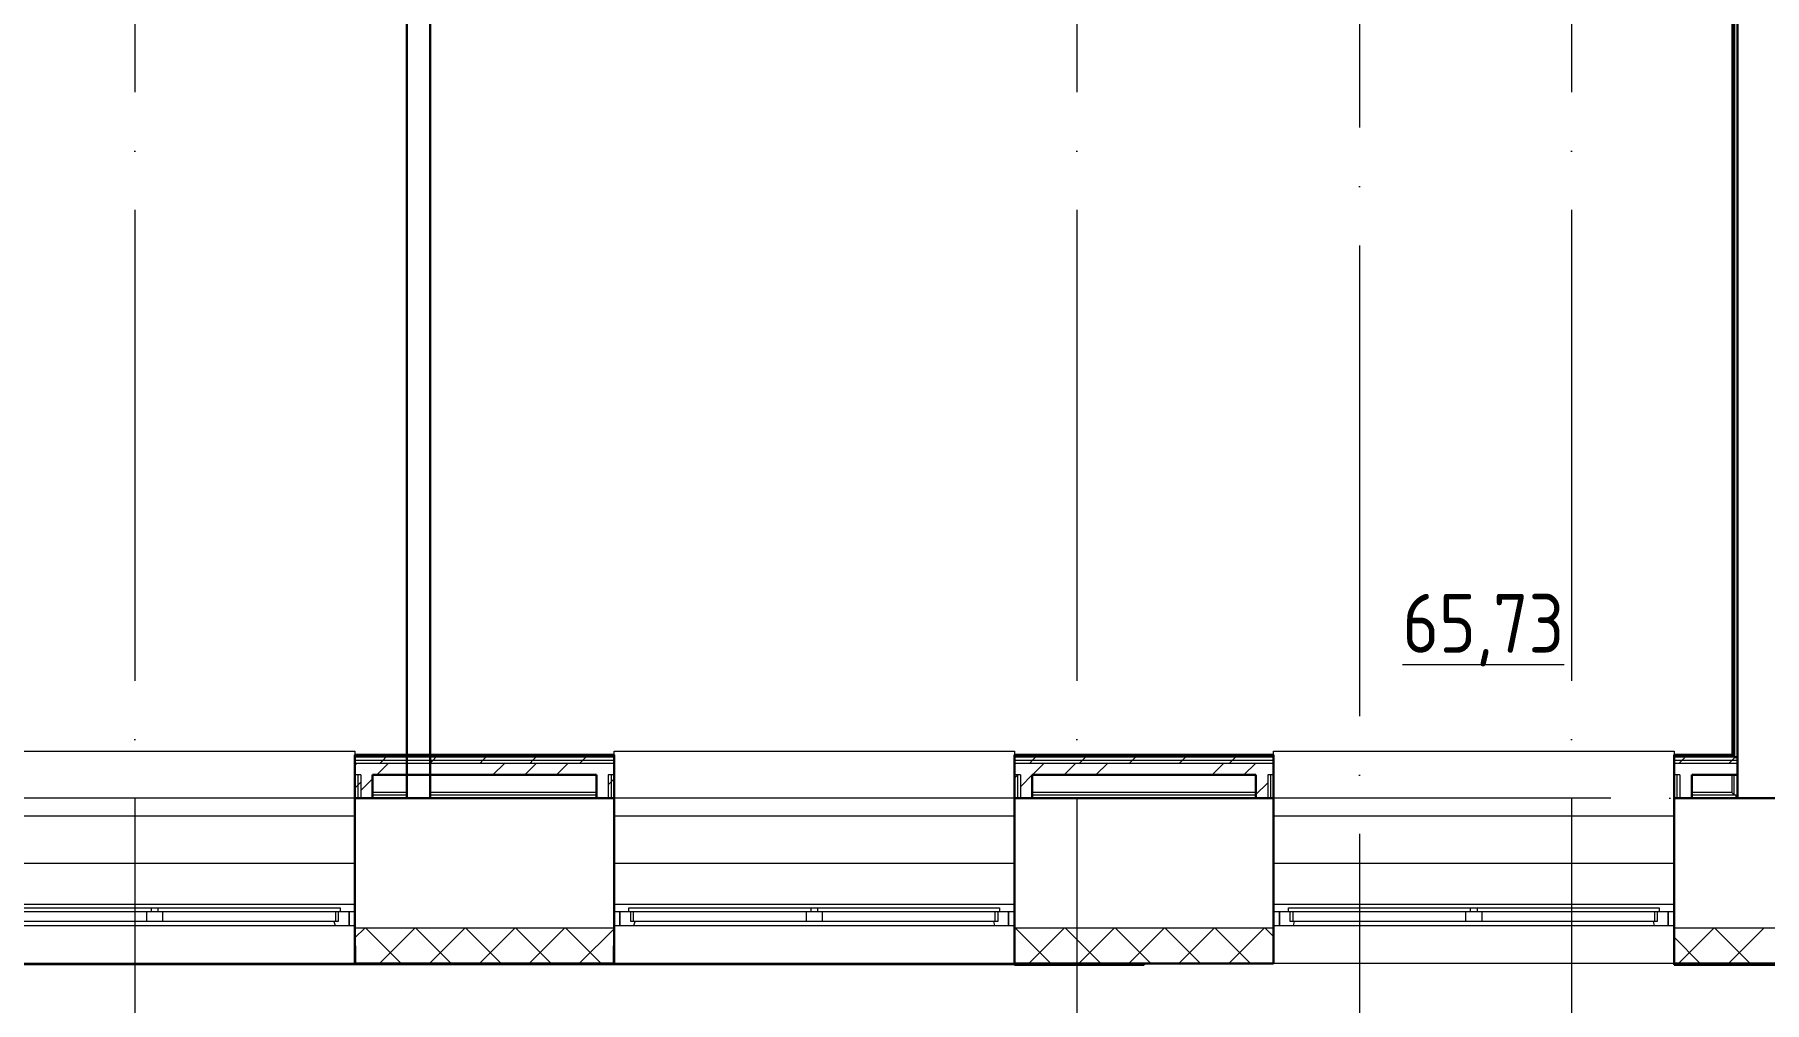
# Model space of a CAD drawing. Header units: millimetres. Extents: x -421858 to 614926, y -468665 to 141641.
# Drawn here: x 143851 to 151195, y -19504 to -15393 of the extents above; entities that cross this region are included whole.
import ezdxf

# ---------------------------------------------------------------- set-up
doc = ezdxf.new("R2010")
doc.units = ezdxf.units.MM
doc.linetypes.add('ADSK_Линия сетки', pattern=[25, 20, -2.5, 0, -2.5])
for name, color, linetype, lineweight in [('_ Окна', 7, 'Continuous', 9), ('Марки помещений', 252, 'Continuous', 20), ('Ограждение', 252, 'Continuous', 9), ('Окна', 252, 'Continuous', 9), ('Оси', 252, 'Continuous', 9), ('Стены внутренние', 7, 'Continuous', 18), ('Стены наружные', 7, 'Continuous', 18), ('Стены штриховка', 252, 'Continuous', 9)]:
    doc.layers.add(name, color=color, linetype=linetype, lineweight=lineweight)
doc.styles.add('GOST Common_2', font='', dxfattribs={"width": 0.9, "height": 250})
doc.styles.get('GOST Common_2').set_extended_font_data('GOST type B')

# ---------------------------------------------------------------- blocks, each defined once
blk = doc.blocks.new('2 этаж')
at = {"layer": '_ Окна', "color": 251, "lineweight": 18, "true_color": 0x636466}
for p, q in [((145122, -19160.3), (145126.6, -19177.3)), ((145140, -19160.3), (145128, -19160.3)), ((145140, -19119.3), (145140, -19160.3)), ((145186, -19119.3), (145148, -19119.3)), ((145186, -19177.3), (145186, -19119.3)), ((146374, -19119.3), (146336, -19119.3)), ((146336, -19119.3), (146336, -19177.3)), ((146382, -19160.3), (146382, -19119.3)), ((146394, -19160.3), (146382, -19160.3)), ((146395.5, -19177.3), (146400, -19160.3)), ((147922, -19160.3), (147926.6, -19177.3)), ((147940, -19160.3), (147928, -19160.3)), ((147940, -19119.3), (147940, -19160.3)), ((147986, -19119.3), (147948, -19119.3)), ((147986, -19177.3), (147986, -19119.3)), ((149174, -19119.3), (149136, -19119.3)), ((149136, -19119.3), (149136, -19177.3)), ((149182, -19160.3), (149182, -19119.3)), ((149194, -19160.3), (149182, -19160.3)), ((149195.5, -19177.3), (149200, -19160.3)), ((150722, -19160.3), (150726.6, -19177.3)), ((150740, -19160.3), (150728, -19160.3)), ((150740, -19119.3), (150740, -19160.3)), ((150786, -19119.3), (150748, -19119.3)), ((150786, -19177.3), (150786, -19119.3)), ((145126.6, -19177.3), (145186, -19177.3)), ((146336, -19177.3), (146395.5, -19177.3)), ((147926.6, -19177.3), (147986, -19177.3)), ((149136, -19177.3), (149195.5, -19177.3)), ((150726.6, -19177.3), (150786, -19177.3))]:
    blk.add_line(p, q, dxfattribs=at)
at = {"layer": '_ Окна', "color": 251, "true_color": 0x636466}
for p, q in [((145211, -19119.3), (145186, -19119.3)), ((145186, -19119.3), (145186, -19177.3)), ((146336, -19119.3), (146311, -19119.3)), ((146336, -19177.3), (146336, -19119.3)), ((148011, -19119.3), (147986, -19119.3)), ((147986, -19119.3), (147986, -19177.3)), ((149136, -19119.3), (149111, -19119.3)), ((149136, -19177.3), (149136, -19119.3)), ((150811, -19119.3), (150786, -19119.3)), ((150786, -19119.3), (150786, -19177.3)), ((145186, -19177.3), (145211, -19177.3)), ((146311, -19177.3), (146336, -19177.3)), ((147986, -19177.3), (148011, -19177.3)), ((149111, -19177.3), (149136, -19177.3)), ((150786, -19177.3), (150811, -19177.3))]:
    blk.add_line(p, q, dxfattribs=at)
at = {"layer": 'Ограждение', "color": 251, "true_color": 0x636466}
for p, q in [((151056, -13327.3), (151056, -18452.4)), ((143511, -18437.3), (145211, -18437.3)), ((145211, -18437.3), (145211, -18452.3)), ((146311, -18452.3), (146311, -18437.3)), ((146311, -18437.3), (148011, -18437.3)), ((148011, -18437.3), (148011, -18452.3)), ((149111, -18452.3), (149111, -18437.3)), ((149111, -18437.3), (150811, -18437.3)), ((150811, -18437.3), (150811, -18452.3)), ((151056, -18537.3), (151056, -18612.3)), ((151066, -18622.3), (151066, -18537.3)), ((145431, -18612.3), (145286, -18612.3)), ((146236, -18612.3), (145531, -18612.3)), ((149036, -18612.3), (148086, -18612.3)), ((151056, -18612.3), (150886, -18612.3)), ((151056, -18612.3), (151066, -18622.3)), ((143511, -18712.3), (145211, -18712.3)), ((146311, -18712.3), (148011, -18712.3)), ((149111, -18712.3), (150811, -18712.3)), ((143511, -18912.3), (145211, -18912.3)), ((146311, -18912.3), (148011, -18912.3)), ((149111, -18912.3), (150811, -18912.3)), ((143511, -19087.3), (145211, -19087.3)), ((146311, -19087.3), (148011, -19087.3)), ((149111, -19087.3), (150811, -19087.3))]:
    blk.add_line(p, q, dxfattribs=at)
at = {"layer": 'Окна', "color": 251, "true_color": 0x636466}
for p, q in [((143574, -19102.3), (144346, -19102.3)), ((144346, -19119.3), (143574, -19119.3)), ((144326, -19160.3), (143594, -19160.3)), ((144326, -19119.3), (144326, -19160.3)), ((144396, -19160.3), (144326, -19160.3)), ((144346, -19102.3), (144376, -19102.3)), ((144346, -19102.3), (144346, -19119.3)), ((144376, -19119.3), (144346, -19119.3)), ((144376, -19102.3), (145148, -19102.3)), ((144376, -19119.3), (144376, -19102.3)), ((145148, -19119.3), (144376, -19119.3)), ((144396, -19160.3), (144396, -19119.3)), ((145128, -19160.3), (144396, -19160.3)), ((145128, -19119.3), (145128, -19160.3)), ((145148, -19102.3), (145148, -19119.3)), ((146374, -19102.3), (147146, -19102.3)), ((146374, -19119.3), (146374, -19102.3)), ((147146, -19119.3), (146374, -19119.3)), ((146394, -19160.3), (146394, -19119.3)), ((147126, -19160.3), (146394, -19160.3)), ((147126, -19119.3), (147126, -19160.3)), ((147196, -19160.3), (147126, -19160.3)), ((147146, -19102.3), (147176, -19102.3)), ((147146, -19102.3), (147146, -19119.3)), ((147176, -19119.3), (147146, -19119.3)), ((147176, -19102.3), (147948, -19102.3)), ((147176, -19119.3), (147176, -19102.3)), ((147948, -19119.3), (147176, -19119.3)), ((147196, -19160.3), (147196, -19119.3)), ((147928, -19160.3), (147196, -19160.3)), ((147928, -19119.3), (147928, -19160.3)), ((147948, -19102.3), (147948, -19119.3)), ((149174, -19102.3), (149946, -19102.3)), ((149174, -19119.3), (149174, -19102.3)), ((149946, -19119.3), (149174, -19119.3)), ((149194, -19160.3), (149194, -19119.3)), ((149926, -19160.3), (149194, -19160.3)), ((149926, -19119.3), (149926, -19160.3)), ((149996, -19160.3), (149926, -19160.3)), ((149946, -19102.3), (149976, -19102.3)), ((149946, -19102.3), (149946, -19119.3)), ((149976, -19119.3), (149946, -19119.3)), ((149976, -19102.3), (150748, -19102.3)), ((149976, -19119.3), (149976, -19102.3)), ((150748, -19119.3), (149976, -19119.3)), ((149996, -19160.3), (149996, -19119.3)), ((150728, -19160.3), (149996, -19160.3)), ((150728, -19119.3), (150728, -19160.3)), ((150748, -19102.3), (150748, -19119.3)), ((143595.5, -19177.3), (145126.6, -19177.3)), ((146395.5, -19177.3), (147926.6, -19177.3)), ((149195.5, -19177.3), (150726.6, -19177.3))]:
    blk.add_line(p, q, dxfattribs=at)
at = {"layer": 'Оси', "color": 251, "linetype": 'ADSK_Линия сетки', "ltscale": 100, "true_color": 0x636466}
for p, q in [((149476, 33713.4), (149476, -32263.4)), ((144276, -1137.3), (144276, -32263.4)), ((148276, -1137.3), (148276, -32263.4)), ((150376, -1137.3), (150376, -30993.4)), ((170543.3, -18637.3), (93603.7, -18637.3))]:
    blk.add_line(p, q, dxfattribs=at)
at = {"layer": 'Стены внутренние', "color": 251, "lineweight": 30, "true_color": 0x636466}
for p, q in [((151081, -18537.3), (151081, -18637.3)), ((145211, -18637.3), (145211, -19339.3)), ((146236, -18637.3), (145286, -18637.3)), ((146311, -19339.3), (146311, -18637.3)), ((148011, -18637.3), (148011, -19339.3)), ((149036, -18637.3), (148086, -18637.3)), ((149111, -19339.3), (149111, -18637.3)), ((150811, -18637.3), (150811, -19339.3)), ((151811, -18637.3), (150886, -18637.3)), ((145211, -19339.3), (146311, -19339.3)), ((148011, -19339.3), (149111, -19339.3)), ((150811, -19339.3), (151886, -19339.3))]:
    blk.add_line(p, q, dxfattribs=at)
at = {"layer": 'Стены внутренние', "color": 251, "true_color": 0x636466}
for p, q in [((145211, -19187.3), (146311, -19187.3)), ((148011, -19187.3), (149111, -19187.3)), ((150811, -19187.3), (151886, -19187.3)), ((145211, -19339.3), (143511, -19339.3)), ((148011, -19339.3), (146311, -19339.3)), ((150811, -19339.3), (149111, -19339.3))]:
    blk.add_line(p, q, dxfattribs=at)
at = {"layer": 'Стены внутренние', "color": 251, "linetype": 'Continuous', "lineweight": 9, "true_color": 0x636466}
for p, q in [((145211, -19230.4), (145254.2, -19187.3)), ((145405.8, -19337.3), (145255.8, -19187.3)), ((145316.3, -19337.3), (145466.3, -19187.3)), ((145617.9, -19337.3), (145467.9, -19187.3)), ((145528.5, -19337.3), (145678.5, -19187.3)), ((145830, -19337.3), (145680, -19187.3)), ((145740.6, -19337.3), (145890.6, -19187.3)), ((146042.2, -19337.3), (145892.2, -19187.3)), ((145952.7, -19337.3), (146102.7, -19187.3)), ((146254.3, -19337.3), (146104.3, -19187.3)), ((146164.8, -19337.3), (146311, -19191.1)), ((148011, -19188.2), (148011.9, -19187.3)), ((148163.5, -19337.3), (148013.5, -19187.3)), ((148074, -19337.3), (148224, -19187.3)), ((148375.6, -19337.3), (148225.6, -19187.3)), ((148286.2, -19337.3), (148436.2, -19187.3)), ((148587.8, -19337.3), (148437.8, -19187.3)), ((148498.3, -19337.3), (148648.3, -19187.3)), ((148799.9, -19337.3), (148649.9, -19187.3)), ((148710.4, -19337.3), (148860.4, -19187.3)), ((149012, -19337.3), (148862, -19187.3)), ((148922.6, -19337.3), (149072.6, -19187.3)), ((149111, -19224.1), (149074.1, -19187.3)), ((150921.2, -19337.3), (150811, -19227.1)), ((150831.8, -19337.3), (150981.8, -19187.3)), ((151133.3, -19337.3), (150983.3, -19187.3)), ((151043.9, -19337.3), (151193.9, -19187.3)), ((145324, -19339.2), (145324, -19339.3)), ((145932.5, -19339.3), (145931.3, -19337.3)), ((146166.8, -19338.7), (146166, -19337.3)), ((148140.8, -19337.3), (148139.6, -19339.3)), ((150956.4, -19337.3), (150955.3, -19339.3)), ((151191.1, -19337.3), (151189.9, -19339.3))]:
    blk.add_line(p, q, dxfattribs=at)
at = {"layer": 'Стены наружные', "color": 251, "lineweight": 30, "true_color": 0x636466}
for p, q in [((145431, -12472.3), (145431, -18637.3)), ((145531, -18637.3), (145531, -12472.3)), ((151061, -13322.3), (151061, -18452.3)), ((151066, -18457.3), (151066, -13317.3)), ((151081, -18537.3), (151081, -13302.3)), ((146311, -18452.3), (145211, -18452.3)), ((145211, -18452.3), (145211, -18457.3)), ((145211, -18457.3), (145211, -18637.3)), ((145211, -18457.3), (146311, -18457.3)), ((146311, -18457.3), (145211, -18457.3)), ((146311, -18457.3), (146311, -18452.3)), ((146311, -18637.3), (146311, -18457.3)), ((149111, -18452.3), (148011, -18452.3)), ((148011, -18452.3), (148011, -18457.3)), ((148011, -18457.3), (148011, -18637.3)), ((148011, -18457.3), (149111, -18457.3)), ((149111, -18457.3), (148011, -18457.3)), ((149111, -18457.3), (149111, -18452.3)), ((149111, -18637.3), (149111, -18457.3)), ((151061, -18452.3), (150811, -18452.3)), ((150811, -18452.3), (150811, -18457.3)), ((150811, -18457.3), (150811, -18637.3)), ((150811, -18457.3), (151066, -18457.3)), ((151066, -18457.3), (150811, -18457.3)), ((151066, -18462.3), (151081, -18462.3)), ((145286, -18537.3), (146236, -18537.3)), ((145286, -18637.3), (145286, -18537.3)), ((146236, -18537.3), (146236, -18637.3)), ((148086, -18537.3), (149036, -18537.3)), ((148086, -18637.3), (148086, -18537.3)), ((149036, -18537.3), (149036, -18637.3)), ((150886, -18537.3), (151081, -18537.3)), ((150886, -18637.3), (150886, -18537.3)), ((145211, -18637.3), (145286, -18637.3)), ((146236, -18637.3), (146311, -18637.3)), ((148011, -18637.3), (148086, -18637.3)), ((149036, -18637.3), (149111, -18637.3)), ((150811, -18637.3), (150886, -18637.3)), ((148561, -19339.3), (148011, -19339.3)), ((148011, -19339.3), (148011, -19344.3)), ((148011, -19344.3), (148561, -19344.3)), ((148561, -19344.3), (148561, -19339.3)), ((151348.5, -19339.3), (150811, -19339.3)), ((150811, -19339.3), (150811, -19344.3)), ((150811, -19344.3), (151348.5, -19344.3))]:
    blk.add_line(p, q, dxfattribs=at)
at = {"layer": 'Стены наружные', "color": 251, "linetype": 'Continuous', "lineweight": 9, "true_color": 0x636466}
for p, q in [((151061, -15431), (151066, -15426)), ((151061, -15501.8), (151066, -15496.8)), ((151061, -15572.5), (151066, -15567.5)), ((151061, -15643.2), (151066, -15638.2)), ((151061, -15713.9), (151066, -15708.9)), ((151061, -15784.6), (151066, -15779.6)), ((151061, -15855.3), (151066, -15850.3)), ((151061, -15926), (151066, -15921)), ((151061, -15996.7), (151066, -15991.7)), ((151061, -16067.4), (151066, -16062.4)), ((151061, -16138.2), (151066, -16133.2)), ((151061, -16208.9), (151066, -16203.9)), ((151061, -16279.6), (151066, -16274.6)), ((151061, -16350.3), (151066, -16345.3)), ((151061, -16421), (151066, -16416)), ((151061, -16491.7), (151066, -16486.7)), ((151061, -16562.4), (151066, -16557.4)), ((151061, -16633.1), (151066, -16628.1)), ((151061, -16703.8), (151066, -16698.8)), ((151061, -16774.5), (151066, -16769.5)), ((151061, -16845.3), (151066, -16840.3)), ((151061, -16916), (151066, -16911)), ((151061, -16986.7), (151066, -16981.7)), ((151061, -17057.4), (151066, -17052.4)), ((151061, -17128.1), (151066, -17123.1)), ((151061, -17198.8), (151066, -17193.8)), ((151061, -17269.5), (151066, -17264.5)), ((151061, -17340.2), (151066, -17335.2)), ((151061, -17410.9), (151066, -17405.9)), ((151061, -17481.7), (151066, -17476.7)), ((151061, -17552.4), (151066, -17547.4)), ((151061, -17623.1), (151066, -17618.1)), ((151061, -17693.8), (151066, -17688.8)), ((151061, -17764.5), (151066, -17759.5)), ((151061, -17835.2), (151066, -17830.2)), ((151061, -17905.9), (151066, -17900.9)), ((151061, -17976.6), (151066, -17971.6)), ((151061, -18047.3), (151066, -18042.3)), ((151061, -18118.1), (151066, -18113.1)), ((151061, -18188.8), (151066, -18183.8)), ((151061, -18259.5), (151066, -18254.5)), ((151061, -18330.2), (151066, -18325.2)), ((151061, -18400.9), (151066, -18395.9)), ((145211, -18452.6), (145211.4, -18452.3)), ((145211, -18494.7), (145218.4, -18487.3)), ((145277.1, -18457.3), (145282.1, -18452.3)), ((145303.4, -18537.3), (145353.4, -18487.3)), ((145317.8, -18487.3), (145330.3, -18474.8)), ((145330.3, -18474.8), (145342.8, -18462.3)), ((145342.8, -18462.3), (145347.8, -18457.3)), ((145347.8, -18457.3), (145352.8, -18452.3)), ((145418.5, -18457.3), (145423.5, -18452.3)), ((145489.2, -18457.3), (145494.2, -18452.3)), ((145529.9, -18487.3), (145542.4, -18474.8)), ((145542.4, -18474.8), (145554.9, -18462.3)), ((145559.9, -18457.3), (145564.9, -18452.3)), ((145630.6, -18457.3), (145635.6, -18452.3)), ((145701.3, -18457.3), (145706.3, -18452.3)), ((145742.1, -18487.3), (145754.6, -18474.8)), ((145754.6, -18474.8), (145767.1, -18462.3)), ((145767.1, -18462.3), (145772.1, -18457.3)), ((145772.1, -18457.3), (145777.1, -18452.3)), ((145796.8, -18537.3), (145846.8, -18487.3)), ((145842.8, -18457.3), (145847.8, -18452.3)), ((145913.5, -18457.3), (145918.5, -18452.3)), ((145931.8, -18537.3), (145981.8, -18487.3)), ((145954.2, -18487.3), (145966.7, -18474.8)), ((145966.7, -18474.8), (145979.2, -18462.3)), ((145984.2, -18457.3), (145989.2, -18452.3)), ((146054.9, -18457.3), (146059.9, -18452.3)), ((146066.7, -18537.3), (146116.7, -18487.3)), ((146125.6, -18457.3), (146130.6, -18452.3)), ((146166.3, -18487.3), (146178.8, -18474.8)), ((146178.8, -18474.8), (146191.3, -18462.3)), ((146191.3, -18462.3), (146196.3, -18457.3)), ((146196.3, -18457.3), (146201.3, -18452.3)), ((146267, -18457.3), (146272, -18452.3)), ((148034.8, -18457.3), (148039.8, -18452.3)), ((148075.5, -18487.3), (148088, -18474.8)), ((148086.8, -18537.3), (148136.8, -18487.3)), ((148088, -18474.8), (148100.5, -18462.3)), ((148105.5, -18457.3), (148110.5, -18452.3)), ((148176.2, -18457.3), (148181.2, -18452.3)), ((148221.7, -18537.3), (148271.7, -18487.3)), ((148246.9, -18457.3), (148251.9, -18452.3)), ((148287.6, -18487.3), (148300.1, -18474.8)), ((148300.1, -18474.8), (148312.6, -18462.3)), ((148312.6, -18462.3), (148317.6, -18457.3)), ((148317.6, -18457.3), (148322.6, -18452.3)), ((148356.7, -18537.3), (148406.7, -18487.3)), ((148388.4, -18457.3), (148393.4, -18452.3)), ((148459.1, -18457.3), (148464.1, -18452.3)), ((148499.8, -18487.3), (148512.3, -18474.8)), ((148512.3, -18474.8), (148524.8, -18462.3)), ((148529.8, -18457.3), (148534.8, -18452.3)), ((148600.5, -18457.3), (148605.5, -18452.3)), ((148671.2, -18457.3), (148676.2, -18452.3)), ((148711.9, -18487.3), (148724.4, -18474.8)), ((148724.4, -18474.8), (148736.9, -18462.3)), ((148736.9, -18462.3), (148741.9, -18457.3)), ((148741.9, -18457.3), (148746.9, -18452.3)), ((148812.6, -18457.3), (148817.6, -18452.3)), ((148850.1, -18537.3), (148900.1, -18487.3)), ((148883.3, -18457.3), (148888.3, -18452.3)), ((148924, -18487.3), (148936.5, -18474.8)), ((148936.5, -18474.8), (148949, -18462.3)), ((148954, -18457.3), (148959, -18452.3)), ((148985.1, -18537.3), (149035.1, -18487.3)), ((149024.7, -18457.3), (149029.7, -18452.3)), ((149095.5, -18457.3), (149100.5, -18452.3)), ((150833.2, -18487.3), (150845.7, -18474.8)), ((150845.7, -18474.8), (150858.2, -18462.3)), ((150858.2, -18462.3), (150863.2, -18457.3)), ((150863.2, -18457.3), (150868.2, -18452.3)), ((150933.9, -18457.3), (150938.9, -18452.3)), ((151004.6, -18457.3), (151009.6, -18452.3)), ((151045.4, -18487.3), (151057.9, -18474.8)), ((151057.9, -18474.8), (151070.4, -18462.3)), ((145223.5, -18581.5), (145236, -18569)), ((145236, -18604.6), (145286, -18554.6)), ((146286, -18579.7), (146298.5, -18567.2)), ((146298.5, -18567.2), (146311, -18554.7)), ((148011, -18551.8), (148023.5, -18539.3)), ((148023.5, -18539.3), (148025.5, -18537.3)), ((148036, -18588), (148086, -18538)), ((149036, -18621.2), (149086, -18571.2)), ((149086, -18537.4), (149086.2, -18537.3)), ((145211, -18594), (145223.5, -18581.5)), ((148139.6, -19339.3), (148136.8, -19344.3)), ((148373.7, -19340.2), (148371.4, -19344.3)), ((150955.3, -19339.3), (150953.1, -19343)), ((151189.9, -19339.3), (151187, -19344.3))]:
    blk.add_line(p, q, dxfattribs=at)
at = {"layer": 'Стены наружные', "color": 251, "true_color": 0x636466}
for p, q in [((145286, -18622.3), (145431, -18622.3)), ((145531, -18622.3), (146236, -18622.3)), ((148086, -18622.3), (149036, -18622.3)), ((150886, -18622.3), (151073.5, -18622.3)), ((151073.5, -18622.3), (151073.5, -18637.3)), ((148011, -19344.3), (142971, -19344.3)), ((143511, -19339.3), (145211, -19339.3)), ((145211, -19344.3), (145211, -19339.3)), ((145796, -19344.3), (145796, -19339.3)), ((146311, -19339.3), (146311, -19344.3))]:
    blk.add_line(p, q, dxfattribs=at)
at = {"layer": 'Стены штриховка', "color": 251, "true_color": 0x636466}
for p, q in [((146311, -18462.3), (145211, -18462.3)), ((145211, -18474.8), (146311, -18474.8)), ((145211, -18487.3), (146311, -18487.3)), ((149111, -18462.3), (148011, -18462.3)), ((148011, -18474.8), (149111, -18474.8)), ((148011, -18487.3), (149111, -18487.3)), ((151066, -18462.3), (150811, -18462.3)), ((150811, -18474.8), (151081, -18474.8)), ((150811, -18487.3), (151081, -18487.3)), ((151066, -18462.3), (151066, -18457.3)), ((145236, -18537.3), (145211, -18537.3)), ((145223.5, -18537.3), (145223.5, -18637.3)), ((145236, -18537.3), (145236, -18637.3)), ((146311, -18537.3), (146286, -18537.3)), ((146286, -18537.3), (146286, -18637.3)), ((146298.5, -18537.3), (146298.5, -18637.3)), ((148036, -18537.3), (148011, -18537.3)), ((148023.5, -18537.3), (148023.5, -18637.3)), ((148036, -18537.3), (148036, -18637.3)), ((149111, -18537.3), (149086, -18537.3)), ((149086, -18537.3), (149086, -18637.3)), ((149098.5, -18537.3), (149098.5, -18637.3)), ((150836, -18537.3), (150811, -18537.3)), ((150823.5, -18537.3), (150823.5, -18637.3)), ((150836, -18537.3), (150836, -18637.3)), ((145213, -19263.3), (145211, -19263.3)), ((145213, -19263.3), (145213, -19337.3)), ((146311, -19263.3), (146309, -19263.3)), ((146309, -19337.3), (146309, -19263.3)), ((148013, -19263.3), (148011, -19263.3)), ((148013, -19263.3), (148013, -19337.3)), ((149111, -19263.3), (149109, -19263.3)), ((149109, -19337.3), (149109, -19263.3)), ((150813, -19263.3), (150811, -19263.3)), ((150813, -19263.3), (150813, -19337.3)), ((145213, -19337.3), (146309, -19337.3)), ((148013, -19337.3), (149109, -19337.3)), ((150813, -19337.3), (151884, -19337.3))]:
    blk.add_line(p, q, dxfattribs=at)
at = {"layer": 'Марки помещений', "color": 251, "true_color": 0x636466, "style": 'GOST Common_2', "width": 0.9}
blk.add_text('%%U65,73', height=250, dxfattribs=at).set_placement((149658.1, -18018.8))

msp = doc.modelspace()

# ---------------------------------------------------------------- block references
msp.add_blockref('2 этаж', (0, 0))

doc.saveas('drawing.dxf')
